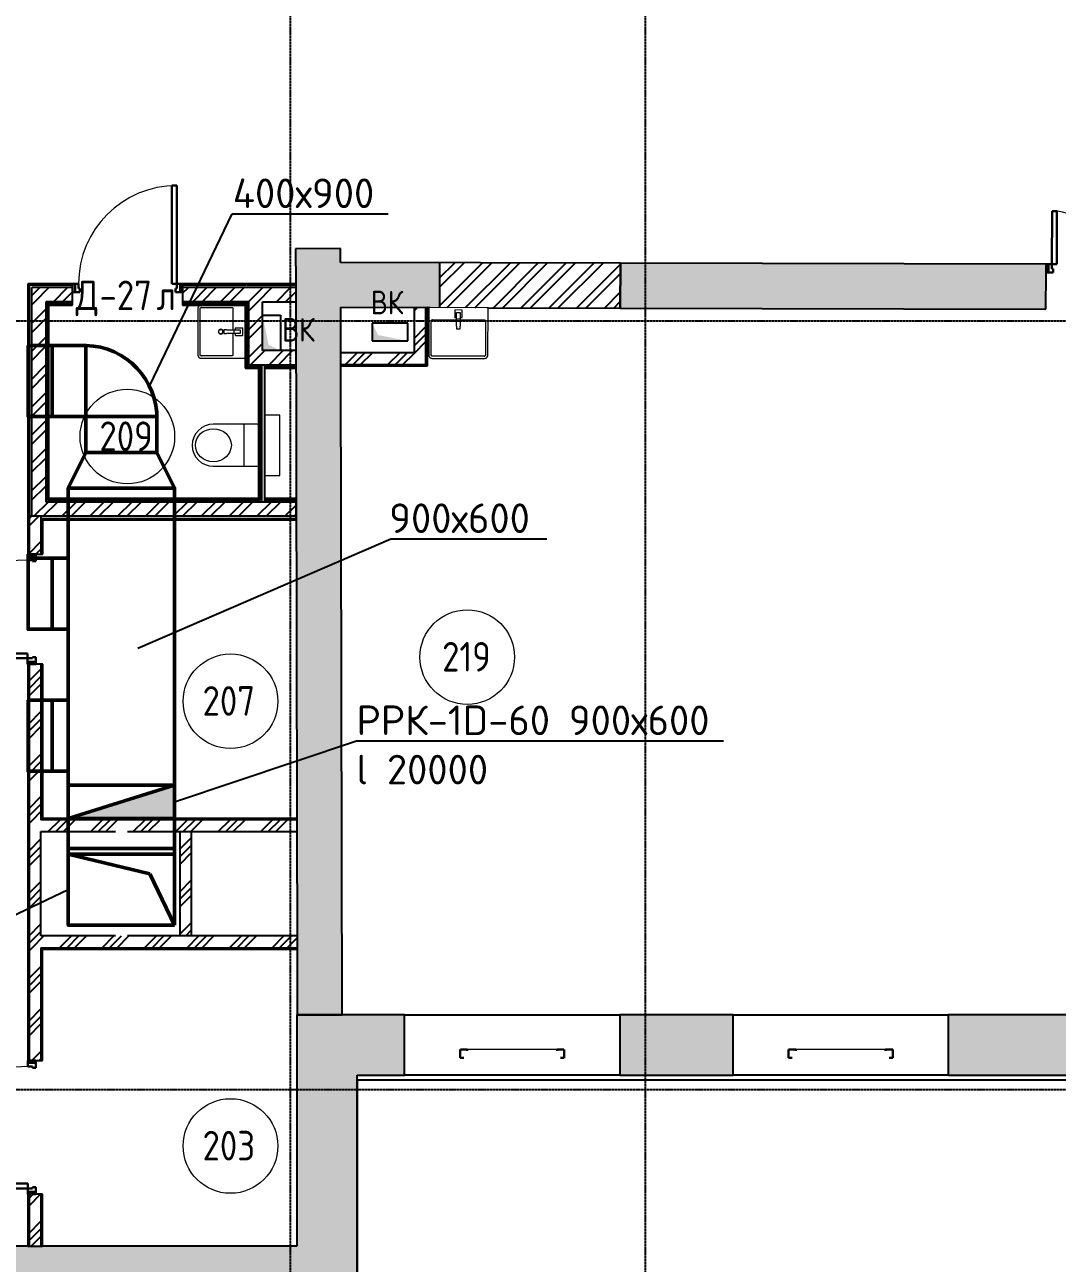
# Model space of a CAD drawing. Header units: millimetres. Extents: x -99936 to 523262, y -63190 to 327013.
# Drawn here: x 113601 to 122332, y 788 to 11261 of the extents above; entities that cross this region are included whole.
import ezdxf
from ezdxf import colors
from ezdxf.entities.mleader import LeaderData, LeaderLine
from ezdxf.math import Vec2, Vec3

# ---------------------------------------------------------------- set-up
doc = ezdxf.new("R2010")
doc.units = ezdxf.units.MM
for name, pattern in [('ADSK_Линия сетки', [25, 20, -2.5, 0, -2.5]), ('ADSK_Сверху', [4.5, 3, -1.5]), ('ADSK_Снесено', [4.5, 3, -1.5])]:
    doc.linetypes.add(name, pattern=pattern)
for name, color, linetype, lineweight, true_color in [('_ Окна', 5, 'Continuous', 30, 0x0000ff), ('Линии', 7, 'Continuous', 9, 0x00a600), ('Обобщенные модели', 5, 'Continuous', 18, 0x0000ff), ('Стены внутренние', 5, 'Continuous', 18, 0x0000ff), ('Стены наружные', 1, 'ADSK_Снесено', 18, 0xff0000)]:
    doc.layers.add(name, color=color, linetype=linetype, lineweight=lineweight, true_color=true_color)
for name, color, linetype, lineweight in [('Аннотация', 7, 'Continuous', 9), ('Двери', 251, 'Continuous', 18), ('ДУ', 5, 'Continuous', 50), ('Марки помещений', 7, 'Continuous', 20), ('Окна', 251, 'Continuous', 18), ('Сантехника', 251, 'Continuous', 18), ('Узлы', 7, 'Continuous', 18)]:
    doc.layers.add(name, color=color, linetype=linetype, lineweight=lineweight)
doc.styles.add('GOST Common_1', font='GOST Common_0.ttf', dxfattribs={"width": 0.9, "height": 200})
doc.styles.add('GOST Common_2', font='GOST Common_0.ttf', dxfattribs={"width": 0.9, "height": 250})
doc.styles.add('ISOCPEUR', font='isocpeur.ttf', dxfattribs={"height": 250})
pattern_1 = [(45, (108139.4, 150), (-179.605, 179.605), []), (45, (108202.9, 150), (0, 359.21), []), (45, (108075.9, 150), (0, 359.21), [])]
pattern_2 = [(45, (108139.4, 150), (-117.8655, 117.8655), []), (45, (108217.98, 150), (-117.8655, 117.8655), [])]

# ---------------------------------------------------------------- blocks, each defined once
blk = doc.blocks.new('Витраж-тент со смещением вовне - 60мм 30 сдвиг-1466942-02 План 2-го этажа маркировочный')
at = {"layer": '_ Окна', "color": 161, "linetype": 'ADSK_Сверху', "true_color": 0xaaaaff}
for p, q in [((-440, 25), (-440, -45)), ((-440, 25), (-410, 25)), ((-440, -45), (-440, 25)), ((440, 25), (410, 25)), ((440, -45), (440, 25)), ((440, -45), (440, 25)), ((-380, -45), (-440, -45)), ((-380, -35), (-380, -45)), ((380, -35), (380, -45)), ((380, -45), (440, -45))]:
    blk.add_line(p, q, dxfattribs=at)
at = {"layer": 'Окна', "color": 161, "linetype": 'ADSK_Сверху', "true_color": 0xaaaaff}
blk.add_line((-380, -45), (380, -45), dxfattribs=at)
blk = doc.blocks.new('AC_Дверь_Однопольная - Д-27л 930х2200h-2080604-02 План 2-го этажа маркировочный')
at = {"layer": 'Двери', "lineweight": 30}
for p, q in [((415, 920), (375, 920)), ((375, 920), (375, 90)), ((415, 90), (415, 920)), ((-445, 90), (-465, 90)), ((-465, 90), (-465, 20)), ((-465, 20), (-445, 20)), ((-415, 90), (-445, 90)), ((-445, 90), (-445, 20)), ((-445, 20), (-445, 90)), ((-445, 20), (-405, 20)), ((-415, 50), (-415, 90)), ((-405, 50), (-415, 50)), ((-405, 20), (-405, 50)), ((375, 90), (415, 90)), ((415, 50), (405, 50)), ((405, 50), (405, 20)), ((405, 20), (445, 20)), ((445, 90), (415, 90)), ((415, 90), (415, 50)), ((445, 20), (445, 90)), ((465, 90), (445, 90)), ((445, 90), (445, 20)), ((445, 20), (465, 20)), ((465, 20), (465, 90))]:
    blk.add_line(p, q, dxfattribs=at)
at = {"layer": 'Двери'}
blk.add_arc((415, 90), 830, 90, 180, dxfattribs=at)
blk = doc.blocks.new('AC_Дверь_Однопольная - Д-27п 930х2200h-1983248-02 План 2-го этажа маркировочный')
at = {"layer": 'Двери', "lineweight": 30}
for p, q in [((-415, 894), (-375, 894)), ((-415, 64), (-415, 894)), ((-375, 894), (-375, 64)), ((-465, 64), (-445, 64)), ((-465, -6), (-465, 64)), ((-445, 64), (-415, 64)), ((-445, -6), (-445, 64)), ((-445, 64), (-445, -6)), ((-375, 64), (-415, 64)), ((-415, 64), (-415, 24)), ((-415, 24), (-405, 24)), ((-405, 24), (-405, -6)), ((405, 24), (415, 24)), ((405, -6), (405, 24)), ((415, 64), (445, 64)), ((415, 24), (415, 64)), ((445, 64), (445, -6)), ((445, 64), (465, 64)), ((445, -6), (445, 64)), ((465, 64), (465, -6)), ((-445, -6), (-465, -6)), ((-405, -6), (-445, -6)), ((445, -6), (405, -6)), ((465, -6), (445, -6))]:
    blk.add_line(p, q, dxfattribs=at)
at = {"layer": 'Двери'}
blk.add_arc((-415, 64), 830, 0, 90, dxfattribs=at)
blk = doc.blocks.new('AC_Дверь_Однопольная - Д-35п 1130х2200h-1983217-02 План 2-го этажа маркировочный')
at = {"layer": 'Двери', "lineweight": 30}
for p, q in [((-515, 1092), (-475, 1092)), ((-515, 62), (-515, 1092)), ((-475, 1092), (-475, 62)), ((-565, 62), (-545, 62)), ((-565, -8), (-565, 62)), ((-545, 62), (-515, 62)), ((-545, -8), (-545, 62)), ((-545, 62), (-545, -8)), ((-475, 62), (-515, 62)), ((-515, 62), (-515, 22)), ((-515, 22), (-505, 22)), ((-505, 22), (-505, -8)), ((505, 22), (515, 22)), ((505, -8), (505, 22)), ((515, 62), (545, 62)), ((515, 22), (515, 62)), ((545, 62), (545, -8)), ((545, 62), (565, 62)), ((545, -8), (545, 62)), ((565, 62), (565, -8)), ((-545, -8), (-565, -8)), ((-505, -8), (-545, -8)), ((545, -8), (505, -8)), ((565, -8), (545, -8))]:
    blk.add_line(p, q, dxfattribs=at)
at = {"layer": 'Двери'}
blk.add_arc((-515, 62), 1030, 0, 90, dxfattribs=at)
blk = doc.blocks.new('AC_Дверь_Двупольная - Д-11л 1500х2200h-2039728-02 План 2-го этажа маркировочный')
at = {"layer": 'Двери', "lineweight": 30}
for p, q in [((700, 1140), (660, 1140)), ((660, 1140), (660, 190)), ((700, 190), (700, 1140)), ((-700, 640), (-660, 640)), ((-700, 190), (-700, 640)), ((-660, 640), (-660, 190)), ((-750, 190), (-730, 190)), ((-750, 120), (-750, 190)), ((-730, 120), (-750, 120)), ((-730, 190), (-700, 190)), ((-730, 120), (-730, 190)), ((-730, 190), (-730, 120)), ((-690, 120), (-730, 120)), ((-660, 190), (-700, 190)), ((-700, 190), (-700, 150)), ((-700, 150), (-690, 150)), ((-690, 150), (-690, 120)), ((660, 190), (700, 190)), ((700, 150), (690, 150)), ((690, 150), (690, 120)), ((690, 120), (730, 120)), ((730, 190), (700, 190)), ((700, 190), (700, 150)), ((730, 120), (730, 190)), ((750, 190), (730, 190)), ((730, 190), (730, 120)), ((730, 120), (750, 120)), ((750, 120), (750, 190))]:
    blk.add_line(p, q, dxfattribs=at)
at = {"layer": 'Двери'}
for centre, radius, start, end in [((700, 190), 950, 90, 180), ((-700, 190), 450, 360, 90)]:
    blk.add_arc(centre, radius, start, end, dxfattribs=at)
blk = doc.blocks.new('Parametric_Porcelain_bathroom_sink_20774 - 450х400мм-2098795-02 План 2-го этажа маркировочный')
at = {"layer": 'Сантехника'}
for p, q in [((320, 424), (-70, 424)), ((-100, 394), (-100, 24)), ((-80, 137), (-80, 394)), ((-70, 404), (320, 404)), ((330, 394), (330, 137)), ((350, 24), (350, 394)), ((110, 127), (-70, 127)), ((93, 105), (93, 46)), ((110, 107), (95, 107)), ((140, 203), (110, 203)), ((110, 203), (110, 180)), ((140, 203), (110, 203)), ((110, 120), (110, 180)), ((110, 85), (110, 120)), ((140, 120), (110, 120)), ((140, 180), (140, 203)), ((140, 180), (140, 120)), ((320, 127), (140, 127)), ((140, 120), (140, 85)), ((155, 107), (140, 107)), ((156, 46), (156, 105)), ((-100, 24), (-95, 24)), ((-95, 24), (-90, 24)), ((-90, 24), (340, 24)), ((95, 44), (155, 44)), ((110, 65), (110, 85)), ((140, 65), (110, 65)), ((140, 85), (140, 65)), ((340, 24), (345, 24)), ((345, 24), (350, 24))]:
    blk.add_line(p, q, dxfattribs=at)
at = {"layer": 'Сантехника', "flags": 128}
for points in [[(-70, 424), (-71, 424), (-72, 424), (-74, 424), (-75, 424), (-76, 423), (-77, 423), (-78, 423), (-79, 422), (-81, 422), (-82, 422), (-83, 421), (-84, 421), (-85, 420), (-86, 419), (-87, 419), (-88, 418), (-89, 417), (-90, 417), (-91, 416), (-92, 415), (-92, 414), (-93, 413), (-94, 412), (-95, 411), (-95, 410), (-96, 409), (-96, 408), (-97, 407), (-98, 406), (-98, 405), (-98, 404), (-99, 403), (-99, 401), (-99, 400), (-100, 399), (-100, 398), (-100, 397), (-100, 396), (-100, 394), (-100, 394)], [(350, 394), (350, 395), (350, 396), (350, 398), (350, 399), (349, 400), (349, 401), (349, 402), (348, 403), (348, 405), (348, 406), (347, 407), (347, 408), (346, 409), (345, 410), (345, 411), (344, 412), (343, 413), (343, 414), (342, 415), (341, 416), (340, 416), (339, 417), (338, 418), (337, 419), (336, 419), (335, 420), (334, 420), (333, 421), (332, 422), (331, 422), (330, 422), (329, 423), (327, 423), (326, 423), (325, 424), (324, 424), (323, 424), (322, 424), (320, 424), (320, 424)], [(-80, 394), (-80, 394), (-80, 395), (-80, 395), (-80, 396), (-80, 396), (-80, 396), (-80, 397), (-79, 397), (-79, 398), (-79, 398), (-79, 398), (-79, 399), (-79, 399), (-78, 399), (-78, 400), (-78, 400), (-78, 400), (-78, 401), (-77, 401), (-77, 401), (-77, 401), (-76, 402), (-76, 402), (-76, 402), (-75, 402), (-75, 403), (-75, 403), (-74, 403), (-74, 403), (-74, 403), (-73, 403), (-73, 404), (-72, 404), (-72, 404), (-72, 404), (-71, 404), (-71, 404), (-71, 404), (-70, 404), (-70, 404)], [(-80, 395), (-80, 395), (-80, 395), (-80, 394), (-80, 394)], [(-76, 402), (-76, 402), (-77, 402), (-77, 401), (-77, 401), (-77, 401)], [(-70, 404), (-70, 404), (-71, 404), (-71, 404), (-72, 404)], [(321, 404), (321, 404), (321, 404), (320, 404), (320, 404)], [(320, 404), (320, 404), (321, 404), (321, 404), (322, 404), (322, 404), (322, 404), (323, 404), (323, 403), (324, 403), (324, 403), (324, 403), (325, 403), (325, 403), (325, 402), (326, 402), (326, 402), (326, 402), (327, 402), (327, 401), (327, 401), (327, 401), (328, 400), (328, 400), (328, 400), (328, 399), (329, 399), (329, 399), (329, 398), (329, 398), (329, 398), (329, 397), (330, 397), (330, 396), (330, 396), (330, 396), (330, 395), (330, 395), (330, 395), (330, 394), (330, 394)], [(328, 400), (328, 400), (328, 401), (327, 401), (327, 401), (327, 401)], [(330, 394), (330, 394), (330, 395), (330, 395), (330, 396)], [(-80, 137), (-80, 137), (-80, 136), (-80, 136), (-80, 136)], [(-70, 127), (-70, 127), (-71, 127), (-71, 127), (-72, 127), (-72, 127), (-72, 127), (-73, 128), (-73, 128), (-74, 128), (-74, 128), (-74, 128), (-75, 128), (-75, 128), (-75, 129), (-76, 129), (-76, 129), (-76, 129), (-77, 130), (-77, 130), (-77, 130), (-77, 130), (-78, 131), (-78, 131), (-78, 131), (-78, 132), (-79, 132), (-79, 132), (-79, 133), (-79, 133), (-79, 134), (-79, 134), (-80, 134), (-80, 135), (-80, 135), (-80, 135), (-80, 136), (-80, 136), (-80, 137), (-80, 137), (-80, 137)], [(-78, 131), (-78, 131), (-78, 131), (-77, 130), (-77, 130), (-77, 130)], [(-71, 127), (-71, 127), (-71, 127), (-70, 127), (-70, 127)], [(330, 137), (330, 137), (330, 136), (330, 136), (330, 136), (330, 135), (330, 135), (330, 134), (329, 134), (329, 134), (329, 133), (329, 133), (329, 133), (329, 132), (328, 132), (328, 132), (328, 131), (328, 131), (328, 131), (327, 130), (327, 130), (327, 130), (326, 129), (326, 129), (326, 129), (325, 129), (325, 129), (325, 128), (324, 128), (324, 128), (324, 128), (323, 128), (323, 128), (322, 127), (322, 127), (322, 127), (321, 127), (321, 127), (321, 127), (320, 127), (320, 127)], [(320, 127), (320, 127), (321, 127), (321, 127), (322, 127)], [(326, 129), (326, 129), (327, 130), (327, 130), (327, 130), (327, 130)], [(330, 136), (330, 136), (330, 137), (330, 137), (330, 137)]]:
    blk.add_lwpolyline(points, dxfattribs=at)
at = {"layer": 'Сантехника'}
for centre, radius, start, end in [((125, 230), 20, 0, 180), ((125, 230), 20, 180, 360), ((125, 230), 18.2, 165.1578, 180), ((125, 230), 18.2, 180, 191.3408), ((125, 230), 16.3, 175.3673, 180), ((125, 230), 16.3, 175.3673, 180), ((125, 230), 16.3, 180, 198.6206), ((125, 230), 16.3, 180, 198.6206), ((125, 230), 18.2, 208.9833, 219.7338), ((125, 230), 18.2, 95.8453, 146.6627), ((125, 230), 16.3, 216.8749, 225), ((125, 230), 16.3, 216.8749, 225), ((125, 230), 18.2, 225, 229.4056), ((125, 230), 18.2, 232.7593, 242.7191), ((125, 230), 18.2, 265.131, 274.1833), ((125, 230), 18.2, 85.131, 94.1833), ((125, 230), 18.2, 275.8453, 326.6627), ((125, 230), 18.2, 52.7593, 62.7191), ((125, 230), 16.3, 36.8749, 45), ((125, 230), 16.3, 36.8749, 45), ((125, 230), 18.2, 45, 49.4056), ((125, 230), 18.2, 28.9833, 39.7338), ((125, 230), 16.3, 0, 18.6206), ((125, 230), 16.3, 0, 18.6206), ((125, 230), 16.3, 355.3673, 360), ((125, 230), 16.3, 355.3673, 360), ((125, 230), 18.2, 0, 11.3408), ((125, 230), 18.2, 345.1578, 360), ((95, 105), 1.87, 120, 150), ((95, 105), 1.87, 90, 180), ((95, 105), 1.87, 120, 150), ((95, 105), 1.87, 120, 150), ((155, 105), 1.87, 0, 90), ((155, 105), 1.87, 30, 60), ((155, 105), 1.87, 30, 60), ((155, 105), 1.87, 30, 60), ((95, 46), 1.49, 180, 270), ((155, 46), 1.49, 270, 360)]:
    blk.add_arc(centre, radius, start, end, dxfattribs=at)
blk = doc.blocks.new('Parametric_Porcelain_bathroom_sink_20774 - 500х430мм-V217-02 План 2-го этажа маркировочный')
at = {"layer": 'Сантехника'}
for p, q in [((-125, 540), (-125, 140)), ((-105, 253), (-105, 540)), ((345, 570), (-95, 570)), ((-95, 550), (345, 550)), ((355, 540), (355, 253)), ((375, 140), (375, 540)), ((140, 319), (110, 319)), ((110, 319), (110, 296)), ((140, 319), (110, 319)), ((140, 296), (140, 319)), ((110, 243), (-95, 243)), ((93, 221), (93, 162)), ((110, 223), (95, 223)), ((110, 236), (110, 296)), ((110, 201), (110, 236)), ((140, 236), (110, 236)), ((140, 296), (140, 236)), ((345, 243), (140, 243)), ((140, 236), (140, 201)), ((155, 223), (140, 223)), ((156, 162), (156, 221)), ((-125, 140), (-120, 140)), ((-120, 140), (-115, 140)), ((-115, 140), (365, 140)), ((95, 160), (155, 160)), ((110, 181), (110, 201)), ((140, 181), (110, 181)), ((140, 201), (140, 181)), ((365, 140), (370, 140)), ((370, 140), (375, 140))]:
    blk.add_line(p, q, dxfattribs=at)
at = {"layer": 'Сантехника', "flags": 128}
for points in [[(-95, 570), (-96, 570), (-97, 570), (-99, 570), (-100, 570), (-101, 569), (-102, 569), (-103, 569), (-104, 568), (-106, 568), (-107, 568), (-108, 567), (-109, 567), (-110, 566), (-111, 565), (-112, 565), (-113, 564), (-114, 563), (-115, 563), (-116, 562), (-117, 561), (-117, 560), (-118, 559), (-119, 558), (-120, 557), (-120, 556), (-121, 555), (-121, 554), (-122, 553), (-123, 552), (-123, 551), (-123, 550), (-124, 549), (-124, 547), (-124, 546), (-125, 545), (-125, 544), (-125, 543), (-125, 542), (-125, 540), (-125, 540)], [(-105, 540), (-105, 540), (-105, 541), (-105, 541), (-105, 542), (-105, 542), (-105, 542), (-105, 543), (-104, 543), (-104, 544), (-104, 544), (-104, 544), (-104, 545), (-104, 545), (-103, 545), (-103, 546), (-103, 546), (-103, 546), (-103, 547), (-102, 547), (-102, 547), (-102, 547), (-101, 548), (-101, 548), (-101, 548), (-100, 548), (-100, 549), (-100, 549), (-99, 549), (-99, 549), (-99, 549), (-98, 549), (-98, 550), (-97, 550), (-97, 550), (-97, 550), (-96, 550), (-96, 550), (-96, 550), (-95, 550), (-95, 550)], [(-105, 541), (-105, 541), (-105, 541), (-105, 540), (-105, 540)], [(-101, 548), (-101, 548), (-102, 548), (-102, 547), (-102, 547), (-102, 547)], [(-95, 550), (-95, 550), (-96, 550), (-96, 550), (-97, 550)], [(375, 540), (375, 541), (375, 542), (375, 544), (375, 545), (374, 546), (374, 547), (374, 548), (373, 549), (373, 551), (373, 552), (372, 553), (372, 554), (371, 555), (370, 556), (370, 557), (369, 558), (368, 559), (368, 560), (367, 561), (366, 562), (365, 562), (364, 563), (363, 564), (362, 565), (361, 565), (360, 566), (359, 566), (358, 567), (357, 568), (356, 568), (355, 568), (354, 569), (352, 569), (351, 569), (350, 570), (349, 570), (348, 570), (347, 570), (345, 570), (345, 570)], [(346, 550), (346, 550), (346, 550), (345, 550), (345, 550)], [(345, 550), (345, 550), (346, 550), (346, 550), (347, 550), (347, 550), (347, 550), (348, 550), (348, 549), (349, 549), (349, 549), (349, 549), (350, 549), (350, 549), (350, 548), (351, 548), (351, 548), (351, 548), (352, 548), (352, 547), (352, 547), (352, 547), (353, 546), (353, 546), (353, 546), (353, 545), (354, 545), (354, 545), (354, 544), (354, 544), (354, 544), (354, 543), (355, 543), (355, 542), (355, 542), (355, 542), (355, 541), (355, 541), (355, 541), (355, 540), (355, 540)], [(353, 546), (353, 546), (353, 547), (352, 547), (352, 547), (352, 547)], [(355, 540), (355, 540), (355, 541), (355, 541), (355, 542)], [(-105, 253), (-105, 253), (-105, 252), (-105, 252), (-105, 252)], [(-95, 243), (-95, 243), (-96, 243), (-96, 243), (-97, 243), (-97, 243), (-97, 243), (-98, 244), (-98, 244), (-99, 244), (-99, 244), (-99, 244), (-100, 244), (-100, 244), (-100, 245), (-101, 245), (-101, 245), (-101, 245), (-102, 246), (-102, 246), (-102, 246), (-102, 246), (-103, 247), (-103, 247), (-103, 247), (-103, 248), (-104, 248), (-104, 248), (-104, 249), (-104, 249), (-104, 250), (-104, 250), (-105, 250), (-105, 251), (-105, 251), (-105, 251), (-105, 252), (-105, 252), (-105, 253), (-105, 253), (-105, 253)], [(-103, 247), (-103, 247), (-103, 247), (-102, 246), (-102, 246), (-102, 246)], [(-96, 243), (-96, 243), (-96, 243), (-95, 243), (-95, 243)], [(355, 253), (355, 253), (355, 252), (355, 252), (355, 252), (355, 251), (355, 251), (355, 250), (354, 250), (354, 250), (354, 249), (354, 249), (354, 249), (354, 248), (353, 248), (353, 248), (353, 247), (353, 247), (353, 247), (352, 246), (352, 246), (352, 246), (351, 245), (351, 245), (351, 245), (350, 245), (350, 245), (350, 244), (349, 244), (349, 244), (349, 244), (348, 244), (348, 244), (347, 243), (347, 243), (347, 243), (346, 243), (346, 243), (346, 243), (345, 243), (345, 243)], [(345, 243), (345, 243), (346, 243), (346, 243), (347, 243)], [(351, 245), (351, 245), (352, 246), (352, 246), (352, 246), (352, 246)], [(355, 252), (355, 252), (355, 253), (355, 253), (355, 253)]]:
    blk.add_lwpolyline(points, dxfattribs=at)
at = {"layer": 'Сантехника'}
for centre, radius, start, end in [((95, 221), 1.87, 120, 150), ((95, 221), 1.87, 90, 180), ((95, 221), 1.87, 120, 150), ((95, 221), 1.87, 120, 150), ((155, 221), 1.87, 0, 90), ((155, 221), 1.87, 30, 60), ((155, 221), 1.87, 30, 60), ((155, 221), 1.87, 30, 60), ((95, 162), 1.49, 180, 270), ((155, 162), 1.49, 270, 360)]:
    blk.add_arc(centre, radius, start, end, dxfattribs=at)
blk = doc.blocks.new('Туалет подвесной-Moderna R-Laufen - 000 White-1870147-02 План 2-го этажа маркировочный')
at = {"layer": 'Обобщенные модели'}
for p, q in [((-53, 409), (-53, 37)), ((303, 37), (303, 409)), ((-43, 148), (293, 148))]:
    blk.add_line(p, q, dxfattribs=at)
for centre, radius, start, end in [((125, 409), 178, 360, 180), ((-43, 158), 9.89, 180, 270), ((293, 158), 9.89, 270, 360), ((-43, 37), 9.89, 180, 270), ((293, 37), 9.89, 270, 360)]:
    blk.add_arc(centre, radius, start, end, dxfattribs=at)
blk.add_ellipse((125, 408), major_axis=(0, 152), ratio=0.916517, dxfattribs=at)
at = {"layer": 'Сантехника'}
for p, q in [((-130, -28), (-130, -153)), ((380, -153), (380, -28)), ((-130, -153), (380, -153))]:
    blk.add_line(p, q, dxfattribs=at)
blk = doc.blocks.new('ADSK_Марка_Помещение_ОдноЗначение - Номер-247393-02 План 2-го этажа маркировочный')
at = {"layer": 'Марки помещений'}
blk.add_circle((0, 0), 4, dxfattribs=at)

msp = doc.modelspace()

# ---------------------------------------------------------------- hatches: boundary and pattern name
at = {"layer": 'ДУ'}
h = msp.add_hatch(color=256, dxfattribs=at)
h.dxf.hatch_style = 1
h.paths.add_polyline_path([(114868.604, 4829.311), (113968.604, 4549.845), (114868.604, 4549.845)])
at = {"layer": 'Стены внутренние', "lineweight": 25, "true_color": 0x636466}
msp.add_hatch(color=251, dxfattribs=at).paths.add_polyline_path([(115904.903, 2889.132), (116284.902, 2889.877), (116272.194, 9367.955), (115892.195, 9367.21), (115904.853, 2914.571)])
h = msp.add_hatch(color=251, dxfattribs=at)
h.paths.add_polyline_path([(150643.874, 8780.409), (150640.001, 9160.42), (144072.229, 9177.781), (144072.229, 8797.78), (150641.871, 8780.414)])
h.paths.add_polyline_path([(142571.23, 8801.747), (142572.049, 9181.746), (135507.916, 9200.419), (135507.916, 8820.418), (142541.699, 8801.825)])
h.paths.add_polyline_path([(134006.917, 8824.385), (134007.736, 9204.384), (126996.32, 9222.918), (126996.32, 8842.916), (133964.74, 8824.497)])
h.paths.add_polyline_path([(125495.321, 8846.884), (125496.14, 9226.883), (123737.937, 9231.531), (123736.932, 8851.532), (125345.237, 8847.281)])
h.paths.add_polyline_path([(122236.938, 8855.497), (122237.757, 9235.496), (118638.715, 9245.009), (118638.715, 8865.008), (122211.129, 8855.565)])
h.paths.add_polyline_path([(117111.776, 8869.044), (117111.776, 9249.046), (116272.423, 9251.264), (116273.168, 8871.261), (117048.571, 8869.211)])
h = msp.add_hatch(dxfattribs=at)
h.set_pattern_fill('FP_2', color=251, style=0, pattern_type=2)
h.set_pattern_definition(pattern_2)
h.paths.add_polyline_path([(118637.711, 8865.011), (118637.711, 9245.012), (117112.781, 9249.043), (117111.776, 8869.044), (118399.147, 8865.641)])
h = msp.add_hatch(dxfattribs=at)
h.set_pattern_fill('FP_2', color=251, style=0, pattern_type=2)
h.set_pattern_definition(pattern_2)
h.paths.add_polyline_path([(115492.778, 8918.396), (115492.778, 9038.396), (114936.275, 9038.396), (114936.275, 8918.396), (115464.778, 8918.396)])
h.paths.add_polyline_path([(114006.275, 8918.396), (114006.275, 9038.396), (113658.275, 9038.396), (113658.275, 8918.396), (113951.835, 8918.396)])
h = msp.add_hatch(dxfattribs=at)
h.set_pattern_fill('FP_2', color=251, style=0, pattern_type=2)
h.set_pattern_definition(pattern_2)
h.paths.add_polyline_path([(115893.075, 8918.396), (115892.195, 9038.396), (115492.778, 9038.396), (115492.778, 8918.396), (115892.84, 8918.396)])
h = msp.add_hatch(dxfattribs=at)
h.set_pattern_fill('FP_2', color=251, style=0, pattern_type=2)
h.set_pattern_definition(pattern_2)
h.paths.add_polyline_path([(113778.275, 7226.872), (113778.053, 8918.396), (113658.275, 8918.396), (113658.275, 7226.872), (113738.275, 7226.872)])
h = msp.add_hatch(dxfattribs=at)
h.set_pattern_fill('FP_2', color=251, style=0, pattern_type=2)
h.set_pattern_definition(pattern_2)
h.paths.add_polyline_path([(115540.161, 8505.385), (115612.778, 8505.385), (115612.778, 8918.396), (115492.778, 8918.396), (115492.778, 8505.385)])
h = msp.add_hatch(dxfattribs=at)
h.set_pattern_fill('FP_1', color=251, style=0, pattern_type=2)
h.set_pattern_definition(pattern_1)
h.paths.add_polyline_path([(116993.831, 8387.788), (116993.831, 8869.356), (116893.831, 8869.044), (116893.831, 8387.788)])
h = msp.add_hatch(dxfattribs=at)
h.set_pattern_fill('FP_2', color=251, style=0, pattern_type=2)
h.set_pattern_definition(pattern_2)
h.paths.add_polyline_path([(115894.121, 8385.385), (115893.885, 8505.385), (115492.778, 8505.385), (115492.778, 8385.385), (115893.885, 8385.385)])
h = msp.add_hatch(dxfattribs=at)
h.set_pattern_fill('FP_1', color=251, style=0, pattern_type=2)
h.set_pattern_definition(pattern_1)
h.paths.add_polyline_path([(116893.831, 8387.788), (116893.831, 8487.788), (116273.921, 8487.788), (116274.117, 8387.788), (116810.822, 8387.788)])
h = msp.add_hatch(dxfattribs=at)
h.set_pattern_fill('FP_2', color=251, style=0, pattern_type=2)
h.set_pattern_definition(pattern_2)
h.paths.add_polyline_path([(115895.53, 7106.872), (115895.53, 7226.872), (113658.275, 7226.872), (113658.275, 7106.872), (115892.195, 7106.872)])
h = msp.add_hatch(dxfattribs=at)
h.set_pattern_fill('FP_1', color=251, style=0, pattern_type=2)
h.set_pattern_definition(pattern_1)
h.paths.add_polyline_path([(113663.275, 4537.845), (113738.275, 4537.845), (113738.275, 5853.396), (113638.275, 5853.396), (113638.275, 4537.845)])
h.paths.add_polyline_path([(113738.275, 6783.396), (113738.275, 7106.872), (113638.275, 7106.872), (113638.275, 6783.396), (113696.275, 6783.396)])
h = msp.add_hatch(dxfattribs=at)
h.set_pattern_fill('FP_1', color=251, style=0, pattern_type=2)
h.set_pattern_definition(pattern_1)
h.paths.add_polyline_path([(113638.275, 3555.788), (113738.275, 3555.788), (113738.275, 4537.845), (113638.275, 4537.845), (113638.275, 3572.438)])
h = msp.add_hatch(dxfattribs=at)
h.set_pattern_fill('FP_1', color=251, style=0, pattern_type=2)
h.set_pattern_definition(pattern_1)
h.paths.add_polyline_path([(115901.865, 4437.845), (115901.669, 4537.845), (113738.275, 4537.845), (113738.275, 4437.845), (115901.669, 4437.845)])
h = msp.add_hatch(dxfattribs=at)
h.set_pattern_fill('FP_1', color=251, style=0, pattern_type=2)
h.set_pattern_definition([(45, (108682.94, 150), (-179.605, 179.605), []), (45, (108746.44, 150), (0, 359.21), []), (45, (108619.44, 150), (0, 359.21), [])])
h.paths.add_polyline_path([(115012.814, 3555.788), (115012.814, 4437.845), (114912.814, 4437.845), (114912.814, 3555.788)])
h = msp.add_hatch(dxfattribs=at)
h.set_pattern_fill('FP_1', color=251, style=0, pattern_type=2)
h.set_pattern_definition(pattern_1)
h.paths.add_polyline_path([(115892.195, 3455.788), (115903.792, 3455.788), (115903.595, 3555.788), (113638.275, 3555.788), (113638.275, 3455.788), (115356.514, 3455.788)])
h = msp.add_hatch(dxfattribs=at)
h.set_pattern_fill('FP_1', color=251, style=0, pattern_type=2)
h.set_pattern_definition(pattern_1)
h.paths.add_polyline_path([(113696.275, 932.021), (113738.275, 932.021), (113738.275, 1371.396), (113638.275, 1371.396), (113638.275, 932.021)])
h.paths.add_polyline_path([(113738.275, 2501.396), (113738.275, 3455.788), (113638.275, 3455.788), (113638.275, 2501.396), (113696.275, 2501.396)])
at = {"layer": 'Стены наружные', "linetype": 'Continuous', "lineweight": 25, "true_color": 0x636466}
for points in [[(115902.397, 932.021), (116412.397, 932.021), (116412.397, 2889.504), (115902.397, 2889.132), (115902.397, 2615.306)], [(114587.166, 422.021), (116412.397, 422.021), (116412.397, 932.021), (108910.193, 932.021), (108910.193, 422.021), (109504.523, 422.021)]]:
    msp.add_hatch(color=251, dxfattribs=at).paths.add_polyline_path(points)
h = msp.add_hatch(color=251, dxfattribs=at)
h.paths.add_polyline_path([(150165.663, 2379.504), (150686.331, 2379.504), (150686.331, 2889.504), (149625.024, 2889.504), (149625.024, 2379.504)])
h.paths.add_polyline_path([(147805.024, 2379.504), (147805.024, 2889.504), (146815.585, 2889.504), (146815.585, 2379.504), (147624.341, 2379.504)])
h.paths.add_polyline_path([(144016.976, 2379.504), (144995.585, 2379.504), (144995.585, 2889.504), (144016.976, 2889.504), (144016.976, 2714.833)])
h.paths.add_polyline_path([(141209.006, 2379.504), (142196.976, 2379.504), (142196.976, 2889.504), (141209.006, 2889.504), (141209.006, 2714.833)])
h.paths.add_polyline_path([(138659.84, 2379.504), (139389.006, 2379.504), (139389.006, 2889.504), (138360.259, 2889.504), (138360.259, 2379.504)])
h.paths.add_polyline_path([(135333.348, 2379.504), (136540.259, 2379.504), (136540.259, 2889.504), (135333.348, 2889.504), (135333.348, 2714.833)])
h.paths.add_polyline_path([(132532.856, 2379.504), (133933.348, 2379.504), (133933.348, 2889.504), (132532.856, 2889.504), (132532.856, 2714.833)])
h.paths.add_polyline_path([(131132.856, 2379.504), (131132.856, 2889.504), (129903.4, 2889.504), (129903.4, 2379.504), (130908.573, 2379.504)])
h.paths.add_polyline_path([(127919.581, 2379.504), (128083.4, 2379.504), (128083.4, 2889.504), (127094.762, 2889.504), (127094.762, 2379.504), (127293.772, 2379.504)])
h.paths.add_polyline_path([(125274.762, 2379.504), (125274.762, 2889.504), (124257.121, 2889.504), (124257.121, 2379.504), (124752.451, 2379.504)])
h.paths.add_polyline_path([(116412.397, 2379.504), (116813.139, 2379.504), (116813.139, 2889.504), (116412.397, 2889.504), (116412.397, 2749.367)])
h.paths.add_polyline_path([(122004.705, 2379.504), (122437.121, 2379.504), (122437.121, 2889.504), (121410.898, 2889.504), (121410.898, 2379.504)])
h.paths.add_polyline_path([(119590.898, 2379.504), (119590.898, 2889.504), (118633.139, 2889.504), (118633.139, 2379.504)])
at = {"layer": 'Узлы', "lineweight": 25, "true_color": 0x636466}
for points in [[(115662.275, 8505.385), (115762.778, 8505.385), (115662.275, 8554.883), (115612.778, 8805.385), (115612.778, 8505.385), (115631.769, 8505.385)], [(116810.822, 8586.989), (116839.745, 8586.989), (116589.242, 8636.487), (116539.745, 8736.989), (116539.745, 8586.989), (116589.242, 8586.989)]]:
    msp.add_hatch(color=251, dxfattribs=at).paths.add_polyline_path(points)

# ---------------------------------------------------------------- linework, layer by layer
at = {"linetype": 'ADSK_Линия сетки', "lineweight": 25}
for p, q in [((115849.31, -3863.552), (115849.31, 21818.801)), ((118849.31, -3863.552), (118849.31, 21818.801)), ((97053.175, 8756.788), (165281.118, 8756.788)), ((97053.175, 2256.788), (165281.118, 2256.788))]:
    msp.add_line(p, q, dxfattribs=at)
at = {"color": 251, "lineweight": 25, "true_color": 0x636466}
msp.add_lwpolyline([(154172.612, 21084.059), (154172.612, 43909.207), (164172.017, 43909.207), (164353.349, 8682.302), (158072.8, 8682.302), (158072.8, 300.232), (150176.331, 300.232), (150176.331, 2256.788), (139375.373, 2336.478), (139475.795, 2335.737), (139475.795, -2582.567), (127112.043, -2582.567), (127112.043, 2336.478), (116412.397, 2336.478), (116412.397, 422.021), (108429.898, 456.788), (108429.898, 8679.252)], dxfattribs=at)
at = {"layer": 'ДУ'}
for p, q in [((113968.604, 4549.845), (114868.604, 4829.311)), ((113968.604, 4296.2), (114868.604, 4296.2)), ((114657.952, 4081.477), (113968.604, 4246.2)), ((114868.604, 3646.2), (114657.952, 4081.477))]:
    msp.add_line(p, q, dxfattribs=at)
for points in [[(113629.734, 8548.945), (113833.765, 8548.945), (113833.765, 7948.945), (113629.734, 7948.945)], [(113833.765, 8548.945), (114118.604, 8548.945), (114118.604, 7948.945), (113833.765, 7948.945)], [(114718.604, 7643.45), (114718.604, 7948.945), (114118.604, 7948.945), (114118.604, 7643.45)], [(113968.604, 7343.45), (114868.604, 7343.45), (114718.604, 7643.45), (114118.604, 7643.45)], [(113968.604, 4246.2), (114868.604, 4246.2), (114868.604, 7343.45), (113968.604, 7343.45)], [(113629.734, 6748.945), (113833.765, 6748.945), (113833.765, 6148.945), (113629.734, 6148.945)], [(113833.765, 6748.945), (113968.604, 6748.945), (113968.604, 6148.945), (113833.765, 6148.945)], [(113629.734, 5548.945), (113833.765, 5548.945), (113833.765, 4948.945), (113629.734, 4948.945)], [(113833.765, 5548.945), (113968.604, 5548.945), (113968.604, 4948.945), (113833.765, 4948.945)], [(113968.604, 4549.845), (114868.604, 4549.845), (114868.604, 4829.311), (113968.604, 4829.311)], [(114868.604, 3646.2), (113968.604, 3646.2), (113968.604, 4246.2), (114868.604, 4246.2)]]:
    msp.add_lwpolyline(points, close=True, dxfattribs=at)
msp.add_arc((114102.948, 7933.289), 615.855, 358.5433079, 88.5433079, dxfattribs=at)
at = {"layer": 'Линии', "color": 251, "lineweight": 25, "true_color": 0x636466}
for p, q in [((115612.778, 8805.385), (115762.778, 8805.385)), ((115612.778, 8505.385), (115612.778, 8805.385)), ((115762.778, 8805.385), (115762.778, 8505.385)), ((116539.745, 8736.989), (116539.745, 8586.989)), ((116839.745, 8736.989), (116539.745, 8736.989)), ((116839.745, 8586.989), (116839.745, 8736.989)), ((115762.778, 8505.385), (115612.778, 8505.385)), ((116539.745, 8586.989), (116839.745, 8586.989))]:
    msp.add_line(p, q, dxfattribs=at)
at = {"layer": 'Стены внутренние', "color": 251, "lineweight": 25, "true_color": 0x636466}
for p, q in [((116272.194, 9367.955), (115892.195, 9367.21)), ((115892.195, 9367.21), (115892.777, 9070.396)), ((116272.423, 9251.264), (116272.194, 9367.955)), ((118638.715, 9245.009), (116272.423, 9251.264)), ((117111.776, 8869.044), (117112.781, 9249.043)), ((118638.715, 9245.009), (118637.711, 8865.011)), ((118637.711, 8865.011), (118638.715, 9245.009)), ((122237.942, 9235.496), (118638.715, 9245.009)), ((122236.938, 8855.497), (122237.757, 9165.496)), ((114006.275, 9070.396), (113626.275, 9070.396)), ((113626.275, 9070.396), (113626.275, 6783.396)), ((115892.777, 9070.396), (114936.275, 9070.396)), ((115892.781, 9068.396), (115901.645, 4549.845)), ((114006.275, 8890.396), (114006.275, 9000.396)), ((114936.275, 9000.396), (114936.275, 8890.396)), ((115612.778, 8505.385), (115612.778, 8918.396)), ((115612.778, 8918.396), (115893.075, 8918.396)), ((113806.275, 8890.396), (114006.275, 8890.396)), ((113806.275, 7254.872), (113806.275, 8890.396)), ((114936.275, 8890.396), (115464.778, 8890.396)), ((116274.136, 8377.788), (116273.168, 8871.261)), ((116273.168, 8871.261), (117003.831, 8869.33)), ((116893.831, 8869.62), (116893.831, 8487.788)), ((117005.831, 8375.788), (117005.831, 8869.324)), ((117005.831, 8869.324), (117019.001, 8869.289)), ((117518.659, 8867.969), (118637.711, 8865.011)), ((118637.711, 8865.011), (122236.938, 8855.497)), ((115893.885, 8505.385), (115612.778, 8505.385)), ((116893.831, 8487.788), (116273.921, 8487.788)), ((115464.778, 8440.566), (115464.778, 8357.385)), ((115464.778, 8357.385), (115576.769, 8357.385)), ((115576.769, 8357.385), (115576.769, 7254.872)), ((115631.769, 8357.385), (115894.176, 8357.385)), ((115631.769, 7254.872), (115631.769, 8357.385)), ((116274.14, 8375.788), (117005.831, 8375.788)), ((116284.902, 2889.877), (116274.14, 8375.788)), ((115576.769, 7254.872), (113806.275, 7254.872)), ((115895.53, 7254.872), (115631.769, 7254.872)), ((115895.53, 7074.872), (115895.53, 7254.872)), ((113753.275, 7074.872), (115895.53, 7074.872)), ((113753.275, 6783.396), (113753.275, 7074.872)), ((113696.275, 6783.396), (113753.275, 6783.396)), ((113626.275, 5853.396), (113626.275, 2501.396)), ((113753.275, 5853.396), (113696.275, 5853.396)), ((113753.275, 4549.845), (113753.275, 5853.396)), ((115901.645, 4549.845), (113753.275, 4549.845)), ((115901.649, 4547.845), (115903.811, 3445.788)), ((113738.275, 3555.788), (113738.275, 4437.845)), ((113738.275, 4437.845), (114369.275, 4437.845)), ((114469.275, 4437.845), (115901.865, 4437.845)), ((114912.814, 4437.845), (114912.814, 3555.788)), ((115012.814, 3555.788), (115012.814, 4437.845)), ((114369.275, 3555.788), (113738.275, 3555.788)), ((115903.595, 3555.788), (114469.275, 3555.788)), ((113750.275, 3443.788), (115903.815, 3443.788)), ((113750.275, 2501.396), (113750.275, 3443.788)), ((115903.815, 3443.788), (115904.903, 2889.132)), ((115904.903, 2889.132), (116284.902, 2889.877)), ((113696.275, 2501.396), (113750.275, 2501.396)), ((113626.275, 1371.396), (113626.275, 932.021)), ((113750.275, 1371.396), (113696.275, 1371.396)), ((113750.275, 932.021), (113750.275, 1371.396)), ((113628.275, 932.021), (113748.275, 932.021))]:
    msp.add_line(p, q, dxfattribs=at)
at = {"layer": 'Стены наружные', "color": 251, "lineweight": 25, "true_color": 0x636466}
for p, q in [((114006.275, 9068.396), (113626.275, 9068.396)), ((113626.275, 9058.396), (113628.275, 9058.396)), ((113628.275, 9070.396), (113628.275, 7076.872)), ((114006.275, 9058.396), (113638.275, 9058.396)), ((113638.275, 9058.396), (113638.275, 6783.396)), ((114006.275, 9038.396), (113658.275, 9038.396)), ((113658.275, 9038.396), (113658.275, 7106.872)), ((115464.778, 9068.396), (114936.275, 9068.396)), ((115473.778, 9058.396), (114936.275, 9058.396)), ((115892.84, 9038.396), (114936.275, 9038.396)), ((115464.778, 9068.396), (115464.778, 9070.396)), ((115892.781, 9068.396), (115473.778, 9068.396)), ((115892.801, 9058.396), (115479.778, 9058.396)), ((115892.781, 9068.396), (115892.777, 9070.396)), ((114006.275, 8918.396), (113778.275, 8918.396)), ((113778.275, 8918.396), (113778.275, 7226.872)), ((114006.275, 8905.396), (113791.275, 8905.396)), ((113791.275, 8905.396), (113791.275, 7239.872)), ((115492.778, 8918.396), (114936.275, 8918.396)), ((115492.778, 8905.396), (114936.275, 8905.396)), ((115464.778, 8899.396), (115464.778, 8905.396)), ((115473.778, 8905.396), (115473.778, 8366.385)), ((115479.778, 8905.396), (115479.778, 8372.385)), ((115492.778, 8918.396), (115492.778, 8385.385)), ((114006.275, 8899.396), (113797.275, 8899.396)), ((113797.275, 8899.396), (113797.275, 7245.872)), ((115464.778, 8899.396), (114936.275, 8899.396)), ((116993.831, 8387.788), (116993.831, 8869.356)), ((117005.831, 8869.324), (117003.831, 8869.33)), ((117003.831, 8375.788), (117003.831, 8869.33)), ((115492.778, 8385.385), (115894.121, 8385.385)), ((115604.769, 8385.385), (115604.769, 7226.872)), ((115631.769, 8357.385), (115631.769, 8385.385)), ((116274.117, 8387.788), (116993.831, 8387.788)), ((115473.778, 8366.385), (115585.769, 8366.385)), ((115479.778, 8372.385), (115591.769, 8372.385)), ((115585.769, 8366.385), (115585.769, 7239.872)), ((115591.769, 8372.385), (115591.769, 7239.872)), ((115631.769, 8372.385), (115894.146, 8372.385)), ((115631.769, 8366.385), (115894.158, 8366.385)), ((116274.136, 8377.788), (116274.14, 8375.788)), ((116274.136, 8377.788), (117005.831, 8377.788)), ((116993.831, 8377.788), (116993.831, 8375.788)), ((113778.275, 7226.872), (115895.53, 7226.872)), ((115591.769, 7239.872), (113791.275, 7239.872)), ((113797.275, 7245.872), (115576.769, 7245.872)), ((115576.769, 7239.872), (115576.769, 7254.872)), ((115631.769, 7226.872), (115631.769, 7254.872)), ((115631.769, 7245.872), (115895.53, 7245.872)), ((115631.769, 7239.872), (115895.53, 7239.872)), ((113628.275, 7086.872), (113626.275, 7086.872)), ((113628.275, 7074.872), (113626.275, 7074.872)), ((113628.275, 7074.872), (113628.275, 6783.396)), ((113638.275, 7106.872), (115895.53, 7106.872)), ((113738.275, 7106.872), (113738.275, 6783.396)), ((113738.275, 7086.872), (115895.53, 7086.872)), ((113738.275, 7076.872), (115895.53, 7076.872)), ((113753.275, 7074.872), (113738.275, 7074.872)), ((113744.275, 7074.872), (113744.275, 6783.396)), ((113628.275, 5853.396), (113628.275, 4549.845)), ((113638.275, 5853.396), (113638.275, 2501.396)), ((113738.275, 5853.396), (113738.275, 4537.845)), ((113744.275, 5853.396), (113744.275, 4549.845)), ((113628.275, 4549.845), (113626.275, 4549.845)), ((113628.275, 4547.845), (113628.275, 3445.788)), ((113738.275, 4549.845), (113753.275, 4549.845)), ((115901.649, 4547.845), (113738.275, 4547.845)), ((115901.669, 4537.845), (113738.275, 4537.845)), ((115901.649, 4547.845), (115901.645, 4549.845)), ((113628.275, 3455.788), (113626.275, 3455.788)), ((113628.275, 3443.788), (113626.275, 3443.788)), ((113628.275, 3443.788), (113628.275, 2501.396)), ((113738.275, 3455.788), (115903.792, 3455.788)), ((113738.275, 3455.788), (113738.275, 2501.396)), ((113738.275, 3445.788), (115903.811, 3445.788)), ((113748.275, 3443.788), (113748.275, 2501.396)), ((115903.815, 3443.788), (115903.811, 3445.788)), ((113628.275, 1371.396), (113628.275, 932.021)), ((113638.275, 1371.396), (113638.275, 932.021)), ((113738.275, 1371.396), (113738.275, 932.021)), ((113748.275, 1371.396), (113748.275, 932.021)), ((113626.275, 932.021), (113628.275, 932.021)), ((113748.275, 932.021), (113750.275, 932.021))]:
    msp.add_line(p, q, dxfattribs=at)
at = {"layer": 'Стены наружные', "color": 251, "linetype": 'Continuous', "lineweight": 25, "true_color": 0x636466}
for p, q in [((116813.139, 2889.504), (115902.397, 2889.504)), ((115902.397, 2889.504), (115902.397, 932.021)), ((116813.139, 2379.504), (116813.139, 2889.504)), ((116813.139, 2889.504), (118633.139, 2889.504)), ((119590.898, 2889.504), (118633.139, 2889.504)), ((118633.139, 2889.504), (118633.139, 2379.504)), ((119590.898, 2379.504), (119590.898, 2889.504)), ((119590.898, 2889.504), (121410.898, 2889.504)), ((122437.121, 2889.504), (121410.898, 2889.504)), ((121410.898, 2889.504), (121410.898, 2379.504)), ((116412.397, 422.021), (116412.397, 2379.504)), ((116412.397, 2379.504), (116813.139, 2379.504)), ((118633.139, 2379.504), (116813.139, 2379.504)), ((118633.139, 2379.504), (119590.898, 2379.504)), ((121410.898, 2379.504), (119590.898, 2379.504)), ((121410.898, 2379.504), (122437.121, 2379.504)), ((113626.275, 932.021), (108910.193, 932.021)), ((115902.397, 932.021), (113750.275, 932.021))]:
    msp.add_line(p, q, dxfattribs=at)

# ---------------------------------------------------------------- block references
at = {"layer": '_ Окна', "color": 251, "linetype": 'ADSK_Сверху', "lineweight": 25, "true_color": 0x636466, "rotation": 180}
for p in [(117723.139, 2549.504), (120500.898, 2549.504)]:
    msp.add_blockref('Витраж-тент со смещением вовне - 60мм 30 сдвиг-1466942-02 План 2-го этажа маркировочный', p, dxfattribs=at)
at = {"layer": 'Двери', "color": 251, "lineweight": 25, "true_color": 0x636466}
for name, p, rotation in [('AC_Дверь_Двупольная - Д-11л 1500х2200h-2039728-02 План 2-го этажа маркировочный', (122987.437, 9043.514), 359.8485505277052), ('AC_Дверь_Однопольная - Д-35п 1130х2200h-1983217-02 План 2-го этажа маркировочный', (113688.275, 1936.396), 89.9999999999999)]:
    msp.add_blockref(name, p, dxfattribs=dict(at, rotation=rotation))
at = {"layer": 'Марки помещений', "color": 251, "lineweight": 25, "true_color": 0x636466, "xscale": 99.99999999999993, "yscale": 99.99999999999993, "zscale": 99.99999999999993}
for p in [(114468.872, 7778.649), (117343.082, 5913.626), (115341.193, 5540.139), (115341.193, 1779.612)]:
    msp.add_blockref('ADSK_Марка_Помещение_ОдноЗначение - Номер-247393-02 План 2-го этажа маркировочный', p, dxfattribs=at)
at = {"layer": 'Сантехника', "color": 251, "lineweight": 25, "true_color": 0x636466}
for name, p, rotation in [('Parametric_Porcelain_bathroom_sink_20774 - 450х400мм-2098795-02 План 2-го этажа маркировочный', (115488.778, 8540.396), 89.9999999999999), ('Parametric_Porcelain_bathroom_sink_20774 - 500х430мм-V217-02 План 2-го этажа маркировочный', (117394.2, 9008.298), 179.8485505277053), ('Туалет подвесной-Moderna R-Laufen - 000 White-1870147-02 План 2-го этажа маркировочный', (115604.269, 7579.872), 89.9999999999999)]:
    msp.add_blockref(name, p, dxfattribs=dict(at, rotation=rotation))
at = {"layer": 'Стены наружные', "color": 251, "lineweight": 25, "true_color": 0x636466}
msp.add_blockref('AC_Дверь_Однопольная - Д-27л 930х2200h-2080604-02 План 2-го этажа маркировочный', (114471.275, 8980.396), dxfattribs=at)
at = {"layer": 'Стены наружные', "color": 251, "lineweight": 25, "true_color": 0x636466, "rotation": 90.0000000000001}
msp.add_blockref('AC_Дверь_Однопольная - Д-27п 930х2200h-1983248-02 План 2-го этажа маркировочный', (113689.775, 6318.396), dxfattribs=at)

# ---------------------------------------------------------------- texts
at = {"layer": 'Аннотация', "color": 251, "lineweight": 25, "true_color": 0x636466, "char_height": 200, "width": 360.75937, "attachment_point": 1, "style": 'GOST Common_2'}
for insert in [(116527.111, 9011.903), (115777.712, 8781.482)]:
    msp.add_mtext('ВК', dxfattribs=dict(at, insert=insert))
at = {"layer": 'Марки помещений', "color": 251, "lineweight": 25, "true_color": 0x636466, "char_height": 250, "attachment_point": 1, "style": 'GOST Common_1'}
for s, insert, width in [('209', (114232.615, 7906.374), 584.43019), ('219', (117130.674, 6041.351), 526.70869), ('207', (115104.936, 5667.864), 584.43019), ('203', (115104.936, 1907.337), 584.43019)]:
    msp.add_mtext(s, dxfattribs=dict(at, insert=insert, width=width))
at = {"layer": 'Стены наружные', "color": 251, "lineweight": 25, "true_color": 0x636466, "char_height": 250, "attachment_point": 1, "style": 'GOST Common_1'}
for s, insert, width in [('\\fGOST Common|b0|i0|c204|p34|;\\W.9;Д', (114031.446, 9097.409), 245.31637), ('-27', (114233.852, 9097.409), 584.43019), ('\\fGOST Common|b0|i0|c204|p34|;\\W.9;л', (114716.055, 9097.409), 194.81006)]:
    msp.add_mtext(s, dxfattribs=dict(at, insert=insert, width=width))

# ---------------------------------------------------------------- leaders
at = {"ltscale": 10}
ml = msp.add_multileader_mtext('Standard', dxfattribs=at)
ml.set_content('400х900', color=256, style='ISOCPEUR')
ml.set_leader_properties()
ml.build(insert=Vec2(0, 0))
ml.multileader.update_dxf_attribs({"text_left_attachment_type": 6, "text_right_attachment_type": 6, "dogleg_length": 0.36, "arrow_head_size": 0.18})
ctx = ml.context
ctx.base_point, ctx.char_height, ctx.arrow_head_size, ctx.landing_gap_size, ctx.plane_origin = Vec3(115356.81, 9660.625), 250, 0.18, 0.09, Vec3(114658.937, 8211.324)
ctx.left_attachment, ctx.right_attachment, ctx.text_align_type = 6, 6, 2
notes = []
notes.append((ctx, [(0, (1, 1, 0), (115356.45, 9660.625), (1, 0), 0.36, [(0, [(114658.937, 8211.324)], 0, [])])]))
ctx.mtext.insert, ctx.mtext.alignment, ctx.mtext.flow_direction = Vec3(116556.9, 9960.625), 3, 5
ml = msp.add_multileader_mtext('Standard', dxfattribs=at)
ml.set_content('900х600', color=256, style='ISOCPEUR')
ml.set_leader_properties()
ml.build(insert=Vec2(0, 0))
ml.multileader.update_dxf_attribs({"text_left_attachment_type": 6, "text_right_attachment_type": 6, "dogleg_length": 0.36, "arrow_head_size": 0.18})
ctx = ml.context
ctx.base_point, ctx.char_height, ctx.arrow_head_size, ctx.landing_gap_size, ctx.plane_origin = Vec3(116698.071, 6913.106), 250, 0.18, 0.09, Vec3(114558.632, 5988.836)
ctx.left_attachment, ctx.right_attachment, ctx.text_align_type = 6, 6, 2
notes.append((ctx, [(0, (1, 1, 0), (116697.711, 6913.106), (1, 0), 0.36, [(0, [(114558.632, 5988.836)], 0, [])])]))
ctx.mtext.insert, ctx.mtext.alignment, ctx.mtext.flow_direction = Vec3(117873.161, 7213.106), 3, 5
ml = msp.add_multileader_mtext('Standard', dxfattribs=at)
ml.set_content('РРК-1D-60 900х600\\Pl 20000', color=256, style='ISOCPEUR')
ml.set_leader_properties()
ml.build(insert=Vec2(0, 0))
ml.multileader.update_dxf_attribs({"text_left_attachment_type": 6, "text_right_attachment_type": 6, "dogleg_length": 0.36, "arrow_head_size": 0.18})
ctx = ml.context
ctx.base_point, ctx.char_height, ctx.arrow_head_size, ctx.landing_gap_size, ctx.plane_origin = Vec3(116406.568, 5204.346), 250, 0.18, 0.09, Vec3(114418.604, 4549.845)
ctx.left_attachment, ctx.right_attachment = 6, 6
notes.append((ctx, [(1, (1, 1, 0), (116406.208, 5204.346), (1, 0), 0.36, [(0, [(114868.604, 4689.578)], 0, [])])]))
ctx.mtext.insert, ctx.mtext.flow_direction = Vec3(116406.658, 5504.346), 5
ml = msp.add_multileader_mtext('Standard', dxfattribs=at)
ml.set_content('ВД2\\P900х600\\Pl 20000', color=256, style='ISOCPEUR')
ml.set_leader_properties()
ml.build(insert=Vec2(0, 0))
ml.multileader.update_dxf_attribs({"text_left_attachment_type": 6, "text_right_attachment_type": 6, "dogleg_length": 0.36, "arrow_head_size": 0.18})
ctx = ml.context
ctx.base_point, ctx.char_height, ctx.arrow_head_size, ctx.landing_gap_size, ctx.plane_origin = Vec3(111145.505, 3161.254), 250, 0.18, 0.09, Vec3(113753.275, 3946.2)
ctx.left_attachment, ctx.right_attachment, ctx.text_align_type = 6, 6, 2
notes.append((ctx, [(0, (1, 1, 0), (112321.045, 3161.254), (-1, 0), 0.36, [(0, [(113968.604, 3946.2)], 0, [])])]))
ctx.mtext.insert, ctx.mtext.alignment, ctx.mtext.flow_direction = Vec3(112320.595, 3461.254), 3, 5
for ctx, leaders in notes:
    for number, flags, end, landing, length, lines in leaders:
        leader = LeaderData()
        leader.index, (leader.has_last_leader_line, leader.has_dogleg_vector, leader.attachment_direction) = number, flags
        leader.last_leader_point, leader.dogleg_vector, leader.dogleg_length = Vec3(end), Vec3(landing), length
        for number, points, colour, breaks in lines:
            line = LeaderLine()
            line.index, line.vertices, line.color, line.breaks = number, Vec3.list(points), colors.encode_raw_color(colour), breaks
            leader.lines.append(line)
        ctx.leaders.append(leader)

doc.saveas('drawing.dxf')
